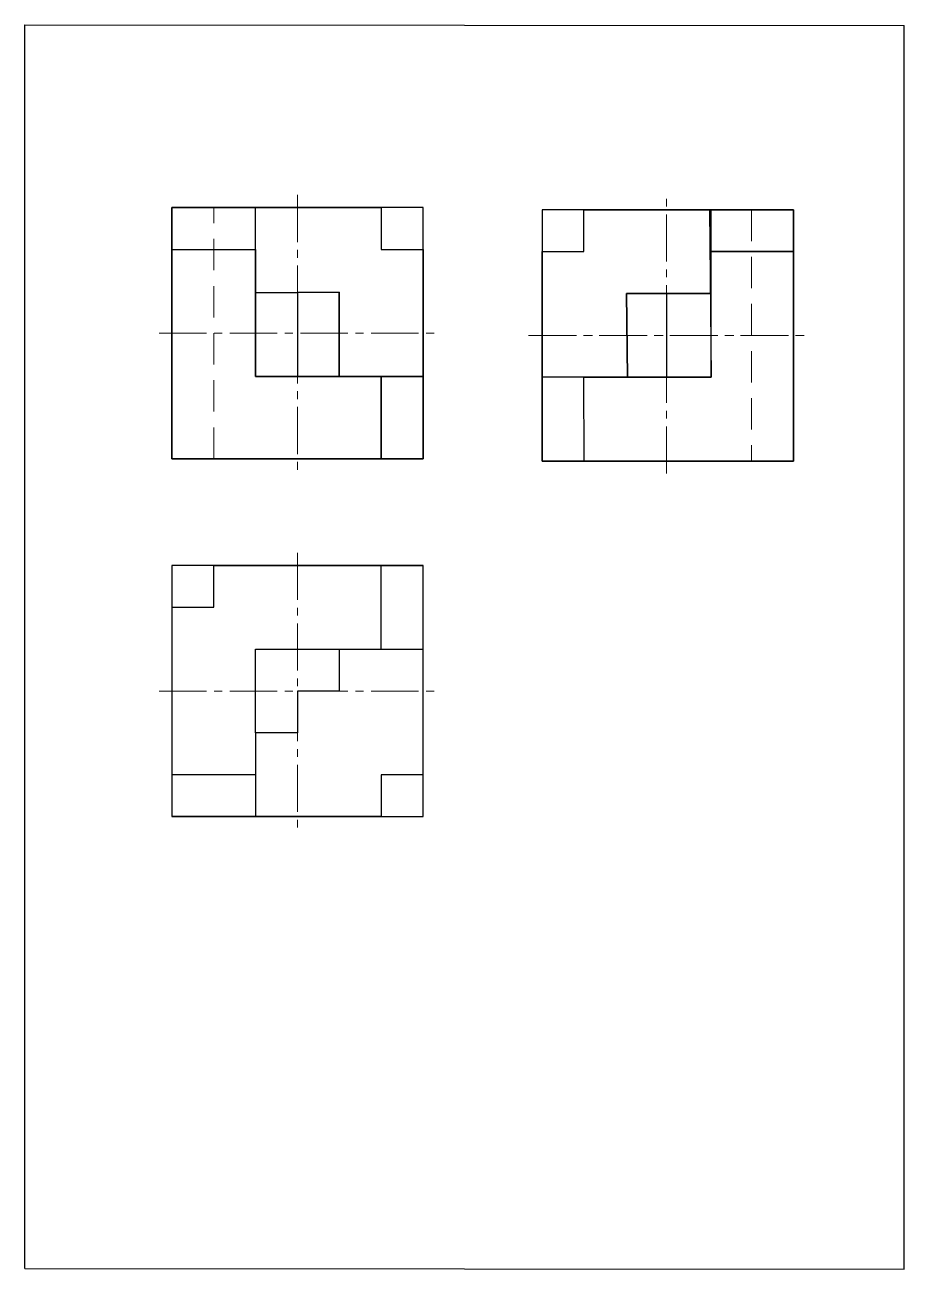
# Model space of a CAD drawing. Header units: millimetres. Extents: x 0 to 210, y 0 to 297.
import ezdxf

# ---------------------------------------------------------------- set-up
doc = ezdxf.new("R2010")
doc.units = ezdxf.units.MM
doc.header["$LTSCALE"] = 15
doc.header["$MEASUREMENT"] = 0
doc.linetypes.add('CENTER2', pattern=[1.125, 0.75, -0.125, 0.125, -0.125])
doc.linetypes.add('DASHED', pattern=[0.75, 0.5, -0.25])
for name, color, linetype, lineweight in [('axe', 1, 'CENTER2', 0), ('contur', 7, 'Continuous', 30), ('muchii ascunse', 3, 'DASHED', 0)]:
    doc.layers.add(name, color=color, linetype=linetype, lineweight=lineweight)

msp = doc.modelspace()

# ---------------------------------------------------------------- linework, layer by layer
for p, q in [((0, 0), (0, 297)), ((0, 297), (210, 296.86)), ((210, -0.14), (210, 296.86)), ((35.1, 253.39), (35.1, 243.39)), ((55.1, 213.04), (55.1, 253.39)), ((95.1, 253.39), (85.1, 253.39)), ((85.1, 253.39), (85.1, 243.39)), ((123.54, 252.85), (123.54, 242.85)), ((133.54, 242.85), (133.54, 252.85)), ((183.54, 252.85), (163.54, 252.85)), ((163.54, 252.85), (163.9, 212.86)), ((35.1, 243.39), (55.1, 243.39)), ((85.1, 243.39), (95.1, 243.39)), ((123.54, 242.85), (133.54, 242.85)), ((163.63, 242.85), (183.54, 242.85)), ((55.1, 233.04), (75.1, 233.2)), ((55.1, 223.04), (55.1, 233.04)), ((65.1, 233.12), (65.1, 213.13)), ((75.1, 233.2), (75.1, 213.21)), ((143.9, 212.85), (143.73, 232.85)), ((143.73, 232.85), (163.72, 232.85)), ((55.1, 213.04), (55.1, 223.04)), ((95.1, 213.04), (55.1, 213.04)), ((85.1, 213.04), (85.1, 193.39)), ((95.1, 193.39), (95.1, 213.39)), ((163.9, 212.86), (123.54, 212.85)), ((133.55, 192.85), (133.54, 212.85)), ((153.9, 212.85), (143.9, 212.85)), ((163.9, 212.86), (153.9, 212.85)), ((123.55, 192.85), (133.55, 192.85)), ((35.1, 167.92), (35.1, 157.92)), ((95.1, 107.92), (95.1, 117.92)), ((0, 0), (210, -0.14))]:
    msp.add_line(p, q)
for points in [[(35.1, 193.39), (95.1, 193.39), (95.1, 253.39), (35.1, 253.39)], [(95.1, 253.39), (95.1, 253.39), (95.1, 253.39), (95.1, 253.39)], [(183.55, 192.85), (183.54, 252.85), (123.54, 252.85), (123.55, 192.85)], [(123.54, 252.85), (123.54, 252.85), (123.54, 252.85), (123.54, 252.85)], [(35.1, 107.92), (95.1, 107.92), (95.1, 167.92), (35.1, 167.92)]]:
    msp.add_lwpolyline(points, close=True)
at = {"layer": 'axe'}
for p, q in [((65.1, 256.39), (65.1, 190.39)), ((153.28, 189.85), (153.27, 255.85)), ((32.1, 223.39), (98.1, 223.39)), ((120.28, 222.85), (186.28, 222.85)), ((120.54, 222.85), (186.54, 222.85)), ((65.1, 170.92), (65.1, 104.92)), ((32.1, 137.92), (98.1, 137.92))]:
    msp.add_line(p, q, dxfattribs=at)
at = {"layer": 'contur'}
for p, q in [((35.1, 253.39), (85.1, 253.39)), ((35.1, 193.39), (35.1, 253.39)), ((55.1, 243.39), (55.1, 253.39)), ((85.1, 253.39), (85.1, 243.39)), ((133.54, 242.85), (133.54, 252.85)), ((133.54, 252.85), (183.54, 252.85)), ((163.9, 212.86), (163.9, 252.85)), ((183.54, 252.85), (183.55, 192.85)), ((35.1, 243.39), (55.1, 243.39)), ((55.1, 243.39), (55.1, 213.04)), ((85.1, 243.39), (95.1, 243.39)), ((95.1, 243.39), (95.1, 193.39)), ((123.55, 192.85), (123.54, 242.85)), ((123.54, 242.85), (133.54, 242.85)), ((183.54, 242.85), (163.63, 242.85)), ((75.1, 233.2), (55.1, 233.04)), ((65.1, 233.12), (65.1, 213.13)), ((75.1, 213.21), (75.1, 233.2)), ((163.72, 232.85), (143.73, 232.85)), ((143.73, 232.85), (143.9, 212.85)), ((153.28, 232.85), (153.28, 212.85)), ((55.1, 213.04), (95.1, 213.04)), ((85.1, 193.39), (85.1, 213.04)), ((133.54, 212.85), (123.54, 212.85)), ((133.54, 212.85), (163.9, 212.86)), ((133.55, 192.85), (133.54, 212.85)), ((95.1, 193.39), (35.1, 193.39)), ((183.55, 192.85), (123.55, 192.85)), ((45.1, 157.92), (45.1, 167.92)), ((45.1, 167.92), (95.1, 167.92)), ((85.1, 147.92), (85.1, 167.92)), ((95.1, 117.92), (95.1, 167.92)), ((35.1, 157.92), (45.1, 157.92)), ((35.1, 157.92), (35.1, 107.92)), ((55.1, 127.92), (55.1, 147.92)), ((55.1, 147.92), (75.1, 147.92)), ((75.1, 147.92), (75.1, 137.92)), ((75.1, 147.92), (95.1, 147.92)), ((65.1, 137.92), (65.1, 127.92)), ((75.1, 137.92), (65.1, 137.92)), ((65.1, 127.92), (55.1, 127.92)), ((55.1, 127.92), (55.1, 107.92)), ((55.1, 117.92), (35.1, 117.92)), ((95.1, 117.92), (85.1, 117.92)), ((85.1, 117.92), (85.1, 107.92)), ((85.1, 107.92), (35.1, 107.92))]:
    msp.add_line(p, q, dxfattribs=at)
at = {"layer": 'muchii ascunse'}
for p, q in [((45.1, 193.39), (45.1, 253.39)), ((173.54, 252.85), (173.54, 192.85))]:
    msp.add_line(p, q, dxfattribs=at)

doc.saveas('drawing.dxf')
